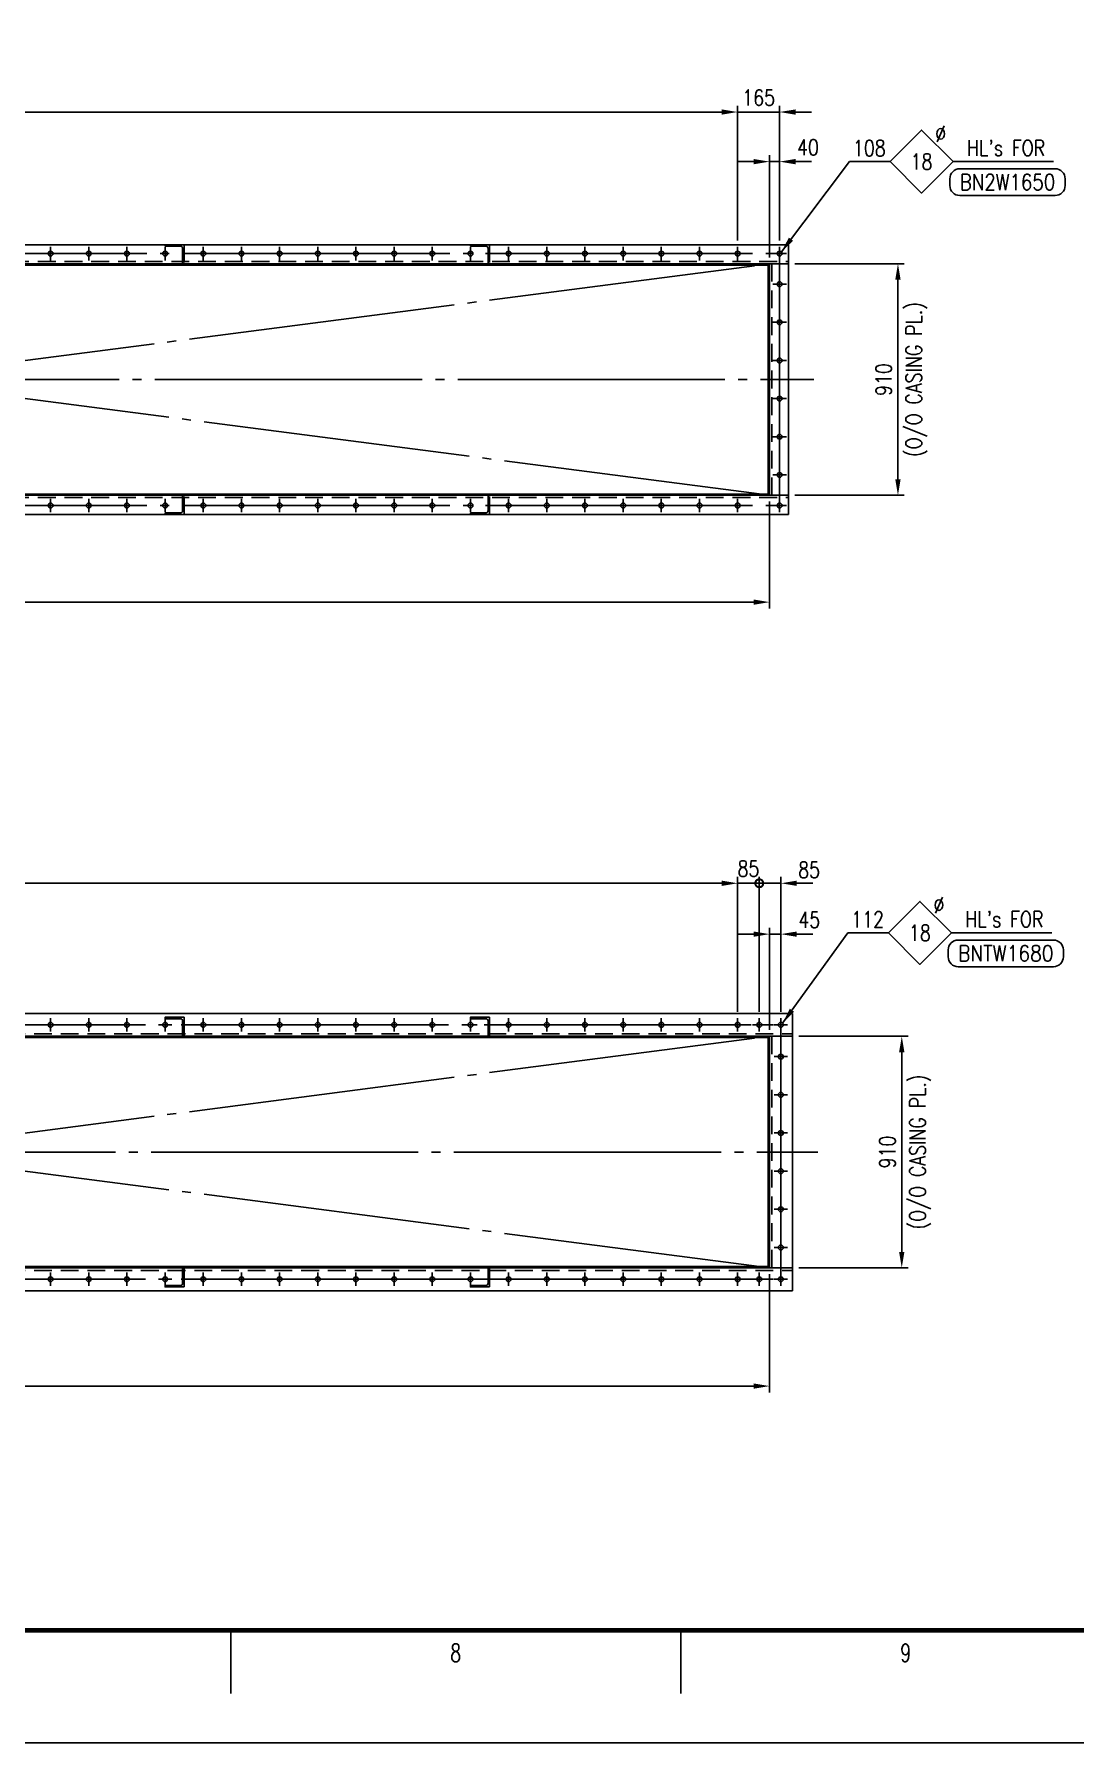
# Model space of a CAD drawing. Header units: millimetres. Extents: x 0 to 134087, y -49114 to 20834.
# Drawn here: x 125375 to 129465, y -48879 to -42163 of the extents above; entities that cross this region are included whole.
import ezdxf
from ezdxf.enums import TextEntityAlignment as Align

# ---------------------------------------------------------------- set-up
doc = ezdxf.new("R2010")
doc.units = ezdxf.units.MM
doc.header["$LTSCALE"] = 35
doc.linetypes.add('JNK-CENTER', pattern=[34, 30, -1.5, 1, -1.5])
doc.linetypes.add('JNK-HIDDEN', pattern=[3, 2, -1])
for name, color, linetype in [('CEN-R', 1, 'JNK-CENTER'), ('CON-G', 3, 'Continuous'), ('CON-W', 7, 'Continuous'), ('CON-Y', 2, 'Continuous'), ('Dim-W', 7, 'Continuous'), ('HID-Y', 2, 'JNK-HIDDEN'), ('STL-OBJT', 7, 'Continuous')]:
    doc.layers.add(name, color=color, linetype=linetype)
doc.styles.add('ROMANS', font='ROMANS.shx', dxfattribs={"width": 0.8})
doc.styles.add('SIMPLEX', font='simplex.shx', dxfattribs={"width": 0.8})
doc.dimstyles.new('DIM25', dxfattribs={"dimscale": 25, "dimtxt": 2.5, "dimasz": 2.5, "dimexe": 1, "dimexo": 1, "dimgap": 1, "dimtad": 1, "dimdec": 1, "dimdsep": 46, "dimtxsty": 'SIMPLEX', "dimcen": 0, "dimclrt": 2, "dimazin": 2, "dimtfac": 1, "dimtdec": 1, "dimtix": 1, "dimtmove": 2, "dimatfit": 0, "dimfxl": 0.18, "dimtolj": 1, "dimtzin": 0, "dimarcsym": 0})

# ---------------------------------------------------------------- blocks, each defined once
blk = doc.blocks.new('TITLE')
at = {"color": 7}
for p, q in [((523.41, 17.68), (523.41, 7.78)), ((594.15, 17.68), (594.15, 7.78)), ((841, 0), (0, 0))]:
    blk.add_line(p, q, dxfattribs=at)
at = {"color": 7, "const_width": 0.707}
blk.add_lwpolyline([(28.29, 17.68), (823.67, 17.68)], dxfattribs=at)
at = {"color": 7, "style": 'ROMANS', "width": 0.7}
for s, p in [('8', (558.78, 14.15)), ('9', (629.51, 14.15))]:
    blk.add_text(s, height=2.83, dxfattribs=at).set_placement(p, align=Align.MIDDLE)
blk = doc.blocks.new('A$C05B03637')
at = {"layer": 'HID-Y'}
for p, q in [((0, 75), (0, 0)), ((75, 75), (0, 75)), ((14.5, 69), (71, 69)), ((75, 73), (75, 75)), ((6, 4), (6, 60.5)), ((0, 0), (2, 0))]:
    blk.add_line(p, q, dxfattribs=at)
for centre, radius, start, end in [((14.5, 60.5), 8.5, 90, 180), ((71, 73), 4, 270, 0), ((2, 4), 4, 270, 0)]:
    blk.add_arc(centre, radius, start, end, dxfattribs=at)
blk = doc.blocks.new('*D3208')
at = {"layer": 'DEFPOINTS', "color": 0, "transparency": 16777216}
for p in [(121264.9, -43975.6), (128264.9, -43975.6), (121264.9, -44395.6)]:
    blk.add_point(p, dxfattribs=at)
at = {"layer": 'Dim-W', "color": 0, "lineweight": -2, "transparency": 16777216}
for p, q in [((121264.9, -44000.6), (121264.9, -44420.6)), ((128264.9, -44000.6), (128264.9, -44420.6)), ((128202.4, -44395.6), (121327.4, -44395.6))]:
    blk.add_line(p, q, dxfattribs=at)
at = {"layer": 'Dim-W', "color": 0, "transparency": 16777216}
for points in [[(121327.4, -44385.2), (121327.4, -44406), (121264.9, -44395.6)], [(128202.4, -44385.2), (128202.4, -44406), (128264.9, -44395.6)]]:
    blk.add_solid(points, dxfattribs=at)
at = {"layer": 'Dim-W', "color": 2, "transparency": 16777216, "char_height": 62.5, "attachment_point": 5, "style": 'SIMPLEX'}
for s, insert in [('\\A1;7000', (124764.9, -44339.3)), ('\\A1;(O/O CASING PL.)', (124764.9, -44468.2))]:
    blk.add_mtext(s, dxfattribs=dict(at, insert=insert))
blk = doc.blocks.new('BOLTHOLE')
at = {"layer": 'CON-W'}
blk.add_line((25.7, 0), (9.9, 0), dxfattribs=at)
blk.add_lwpolyline([(0, 0), (4.95, 4.95), (9.9, 0), (4.95, -4.95)], close=True, dxfattribs=at)
at = {"layer": 'CON-Y', "style": 'SIMPLEX', "width": 0.8}
for s, p in [('%%C', (8.81, 3.12)), ("HL's FOR", (24.37, 0.9))]:
    blk.add_text(s, height=2.5, dxfattribs=at).set_placement(p, align=Align.RIGHT)
blk.add_attdef('4', text='', height=2.5, dxfattribs=at).set_placement((-0.69, 0.87), align=Align.RIGHT)
blk.add_attdef('22', text='', height=2.5, dxfattribs=at).set_placement((4.95, 0), align=Align.MIDDLE_CENTER)
blk = doc.blocks.new('boltmark')
at = {"layer": 'CON-Y'}
blk.add_lwpolyline([(0, -4.2), (15, -4.2, 0.414214), (16.56, -2.64), (16.56, -1.56, 0.414214), (15, 0), (0, 0, 0.414214), (-1.56, -1.56), (-1.56, -2.64, 0.414214)], format="xyb", close=True, dxfattribs=at)
at = {"layer": 'CON-G', "style": 'SIMPLEX', "width": 0.802523}
blk.add_attdef('BN2W1650', text='', height=2.5, dxfattribs=at).set_placement((0, -3.35), (15, -3.35), align=Align.FIT)
blk = doc.blocks.new('*D3209')
at = {"layer": 'DEFPOINTS', "color": 0, "transparency": 16777216}
for p in [(128339.9, -43065.6), (128339.9, -43975.6), (128769.9, -43975.6)]:
    blk.add_point(p, dxfattribs=at)
at = {"layer": 'Dim-W', "color": 0, "lineweight": -2, "transparency": 16777216}
for p, q in [((128364.9, -43065.6), (128794.9, -43065.6)), ((128769.9, -43128.1), (128769.9, -43913.1)), ((128364.9, -43975.6), (128794.9, -43975.6))]:
    blk.add_line(p, q, dxfattribs=at)
at = {"layer": 'Dim-W', "color": 0, "transparency": 16777216}
for points in [[(128759.4, -43128.1), (128780.3, -43128.1), (128769.9, -43065.6)], [(128759.4, -43913.1), (128780.3, -43913.1), (128769.9, -43975.6)]]:
    blk.add_solid(points, dxfattribs=at)
at = {"layer": 'Dim-W', "color": 2, "transparency": 16777216, "char_height": 62.5, "attachment_point": 5, "rotation": 90, "style": 'SIMPLEX'}
for s, insert in [('\\A1;(O/O CASING PL.)', (128842.5, -43520.6)), ('\\A1;910', (128713.6, -43520.6))]:
    blk.add_mtext(s, dxfattribs=dict(at, insert=insert))
blk = doc.blocks.new('*D3213')
at = {"layer": 'DEFPOINTS', "color": 0, "transparency": 16777216}
for p in [(128304.9, -42664.1), (128304.9, -42999.1), (128264.9, -43065.6)]:
    blk.add_point(p, dxfattribs=at)
at = {"layer": 'Dim-W', "color": 0, "lineweight": -2, "transparency": 16777216}
for p, q in [((128264.9, -43040.6), (128264.9, -42639.1)), ((128304.9, -42974.1), (128304.9, -42639.1)), ((128202.4, -42664.1), (128139.9, -42664.1)), ((128264.9, -42664.1), (128304.9, -42664.1)), ((128367.4, -42664.1), (128429.9, -42664.1))]:
    blk.add_line(p, q, dxfattribs=at)
at = {"layer": 'Dim-W', "color": 0, "transparency": 16777216}
blk.add_solid([(128202.4, -42653.7), (128202.4, -42674.5), (128264.9, -42664.1)], dxfattribs=at)
at = {"layer": 'Dim-W', "color": 2, "transparency": 16777216, "insert": (128416.3, -42607.8), "char_height": 62.5, "attachment_point": 5, "style": 'SIMPLEX', "bg_fill": 3, "box_fill_scale": 1.1, "bg_fill_color": 256, "bg_fill_true_color": 13158600, "bg_fill_transparency": 0}
blk.add_mtext('\\A1;40', dxfattribs=at)
at = {"layer": 'Dim-W', "color": 0, "transparency": 16777216}
blk.add_solid([(128367.4, -42653.7), (128367.4, -42674.5), (128304.9, -42664.1)], dxfattribs=at)
blk = doc.blocks.new('*D3189')
at = {"layer": 'DEFPOINTS', "color": 0, "transparency": 16777216}
for p in [(128139.9, -42469.1), (128139.9, -42999.1), (128304.9, -42999.1)]:
    blk.add_point(p, dxfattribs=at)
at = {"layer": 'Dim-W', "color": 0, "lineweight": -2, "transparency": 16777216}
for p, q in [((128139.9, -42974.1), (128139.9, -42444.1)), ((128304.9, -42974.1), (128304.9, -42444.1)), ((128077.4, -42469.1), (128014.9, -42469.1)), ((128304.9, -42469.1), (128139.9, -42469.1)), ((128367.4, -42469.1), (128429.9, -42469.1))]:
    blk.add_line(p, q, dxfattribs=at)
at = {"layer": 'Dim-W', "color": 0, "transparency": 16777216}
for points in [[(128077.4, -42458.7), (128077.4, -42479.5), (128139.9, -42469.1)], [(128367.4, -42458.7), (128367.4, -42479.5), (128304.9, -42469.1)]]:
    blk.add_solid(points, dxfattribs=at)
at = {"layer": 'Dim-W', "color": 2, "transparency": 16777216, "insert": (128222.4, -42412.8), "char_height": 62.5, "attachment_point": 5, "style": 'SIMPLEX'}
blk.add_mtext('\\A1;165', dxfattribs=at)
blk = doc.blocks.new('*D3190')
at = {"layer": 'DEFPOINTS', "color": 0, "transparency": 16777216}
for p in [(128139.9, -42469.1), (121389.9, -42999.1), (128139.9, -42999.1)]:
    blk.add_point(p, dxfattribs=at)
at = {"layer": 'Dim-W', "color": 0, "lineweight": -2, "transparency": 16777216}
for p, q in [((121389.9, -42974.1), (121389.9, -42444.1)), ((128139.9, -42974.1), (128139.9, -42444.1)), ((121452.4, -42469.1), (128077.4, -42469.1))]:
    blk.add_line(p, q, dxfattribs=at)
at = {"layer": 'Dim-W', "color": 0, "transparency": 16777216}
for points in [[(121452.4, -42458.7), (121452.4, -42479.5), (121389.9, -42469.1)], [(128077.4, -42458.7), (128077.4, -42479.5), (128139.9, -42469.1)]]:
    blk.add_solid(points, dxfattribs=at)
at = {"layer": 'Dim-W', "color": 2, "transparency": 16777216, "insert": (124764.9, -42412.8), "char_height": 62.5, "attachment_point": 5, "style": 'SIMPLEX'}
blk.add_mtext('\\A1;45 @ 150 = 6750', dxfattribs=at)
blk = doc.blocks.new('*D3216')
at = {"layer": 'DEFPOINTS', "color": 0, "transparency": 16777216}
for p in [(128354.9, -46102.2), (128354.9, -47012.2), (128784.9, -47012.2)]:
    blk.add_point(p, dxfattribs=at)
at = {"layer": 'Dim-W', "color": 0, "lineweight": -2, "transparency": 16777216}
for p, q in [((128379.9, -46102.2), (128809.9, -46102.2)), ((128784.9, -46164.7), (128784.9, -46949.7)), ((128379.9, -47012.2), (128809.9, -47012.2))]:
    blk.add_line(p, q, dxfattribs=at)
at = {"layer": 'Dim-W', "color": 0, "transparency": 16777216}
for points in [[(128774.4, -46164.7), (128795.3, -46164.7), (128784.9, -46102.2)], [(128774.4, -46949.7), (128795.3, -46949.7), (128784.9, -47012.2)]]:
    blk.add_solid(points, dxfattribs=at)
at = {"layer": 'Dim-W', "color": 2, "transparency": 16777216, "char_height": 62.5, "attachment_point": 5, "rotation": 90, "style": 'SIMPLEX'}
for s, insert in [('\\A1;(O/O CASING PL.)', (128857.5, -46557.2)), ('\\A1;910', (128728.6, -46557.2))]:
    blk.add_mtext(s, dxfattribs=dict(at, insert=insert))
blk = doc.blocks.new('*D3218')
at = {"layer": 'DEFPOINTS', "color": 0, "transparency": 16777216}
for p in [(121264.9, -47012.2), (128264.9, -47012.2), (121264.9, -47477.2)]:
    blk.add_point(p, dxfattribs=at)
at = {"layer": 'Dim-W', "color": 0, "lineweight": -2, "transparency": 16777216}
for p, q in [((121264.9, -47037.2), (121264.9, -47502.2)), ((128264.9, -47037.2), (128264.9, -47502.2)), ((128202.4, -47477.2), (121327.4, -47477.2))]:
    blk.add_line(p, q, dxfattribs=at)
at = {"layer": 'Dim-W', "color": 0, "transparency": 16777216}
for points in [[(121327.4, -47466.8), (121327.4, -47487.6), (121264.9, -47477.2)], [(128202.4, -47466.8), (128202.4, -47487.6), (128264.9, -47477.2)]]:
    blk.add_solid(points, dxfattribs=at)
at = {"layer": 'Dim-W', "color": 2, "transparency": 16777216, "char_height": 62.5, "attachment_point": 5, "style": 'SIMPLEX'}
for s, insert in [('\\A1;7000', (124764.9, -47420.9)), ('\\A1;(O/O CASING PL.)', (124764.9, -47549.8))]:
    blk.add_mtext(s, dxfattribs=dict(at, insert=insert))
blk = doc.blocks.new('*D3205')
at = {"layer": 'DEFPOINTS', "color": 0, "transparency": 16777216}
for p in [(128309.9, -45700.7), (128309.9, -46030.7), (128264.9, -46102.2)]:
    blk.add_point(p, dxfattribs=at)
at = {"layer": 'Dim-W', "color": 0, "lineweight": -2, "transparency": 16777216}
for p, q in [((128202.4, -45700.7), (128139.9, -45700.7)), ((128264.9, -46077.2), (128264.9, -45675.7)), ((128264.9, -45700.7), (128309.9, -45700.7)), ((128309.9, -46005.7), (128309.9, -45675.7)), ((128372.4, -45700.7), (128434.9, -45700.7))]:
    blk.add_line(p, q, dxfattribs=at)
at = {"layer": 'Dim-W', "color": 0, "transparency": 16777216}
blk.add_solid([(128202.4, -45690.3), (128202.4, -45711.1), (128264.9, -45700.7)], dxfattribs=at)
at = {"layer": 'Dim-W', "color": 2, "transparency": 16777216, "insert": (128421.4, -45644.4), "char_height": 62.5, "attachment_point": 5, "style": 'SIMPLEX', "bg_fill": 3, "box_fill_scale": 1.1, "bg_fill_color": 256, "bg_fill_true_color": 13158600, "bg_fill_transparency": 0}
blk.add_mtext('\\A1;45', dxfattribs=at)
at = {"layer": 'Dim-W', "color": 0, "transparency": 16777216}
blk.add_solid([(128372.4, -45690.3), (128372.4, -45711.1), (128309.9, -45700.7)], dxfattribs=at)
blk = doc.blocks.new('*D3154')
at = {"layer": 'DEFPOINTS', "color": 0, "transparency": 16777216}
for p in [(128139.9, -45500.7), (121389.9, -46030.7), (128139.9, -46030.7)]:
    blk.add_point(p, dxfattribs=at)
at = {"layer": 'Dim-W', "color": 0, "lineweight": -2, "transparency": 16777216}
for p, q in [((121389.9, -46005.7), (121389.9, -45475.7)), ((121452.4, -45500.7), (128077.4, -45500.7)), ((128139.9, -46005.7), (128139.9, -45475.7))]:
    blk.add_line(p, q, dxfattribs=at)
at = {"layer": 'Dim-W', "color": 0, "transparency": 16777216}
for points in [[(121452.4, -45490.3), (121452.4, -45511.1), (121389.9, -45500.7)], [(128077.4, -45490.3), (128077.4, -45511.1), (128139.9, -45500.7)]]:
    blk.add_solid(points, dxfattribs=at)
at = {"layer": 'Dim-W', "color": 2, "transparency": 16777216, "insert": (124764.9, -45444.4), "char_height": 62.5, "attachment_point": 5, "style": 'SIMPLEX'}
blk.add_mtext('\\A1; 45 @ 150 = 6750', dxfattribs=at)
blk = doc.blocks.new('_DotSmall')
at = {"color": 0, "linetype": 'ByBlock', "const_width": 0.5}
blk.add_lwpolyline([(-0.0625, 0, 1), (0.0625, 0, 1)], format="xyb", close=True, dxfattribs=at)
blk = doc.blocks.new('*D3155')
at = {"layer": 'DEFPOINTS', "color": 0, "transparency": 16777216}
for p in [(128139.9, -45500.7), (128224.9, -45500.7), (128224.9, -46030.7)]:
    blk.add_point(p, dxfattribs=at)
at = {"layer": 'Dim-W', "color": 0, "lineweight": -2, "transparency": 16777216}
for p, q in [((128139.9, -45500.7), (128224.9, -45500.7)), ((128224.9, -46005.7), (128224.9, -45475.7))]:
    blk.add_line(p, q, dxfattribs=at)
at = {"layer": 'Dim-W', "color": 0, "lineweight": -2, "transparency": 16777216, "xscale": 62.5, "yscale": 62.5, "zscale": 62.5}
blk.add_blockref('_DotSmall', (128224.9, -45500.7), dxfattribs=at)
at = {"layer": 'Dim-W', "color": 2, "transparency": 16777216, "insert": (128182.4, -45443.3), "char_height": 62.5, "attachment_point": 5, "style": 'SIMPLEX'}
blk.add_mtext('\\A1;85', dxfattribs=at)
blk = doc.blocks.new('_None')
blk = doc.blocks.new('*D3156')
at = {"layer": 'DEFPOINTS', "color": 0, "transparency": 16777216}
for p in [(128309.9, -45500.7), (128224.9, -46030.7), (128309.9, -46030.7)]:
    blk.add_point(p, dxfattribs=at)
at = {"layer": 'Dim-W', "color": 0, "lineweight": -2, "transparency": 16777216}
for p, q in [((128224.9, -45500.7), (128162.4, -45500.7)), ((128224.9, -46005.7), (128224.9, -45475.7)), ((128224.9, -45500.7), (128309.9, -45500.7)), ((128309.9, -46005.7), (128309.9, -45475.7)), ((128372.4, -45500.7), (128434.9, -45500.7))]:
    blk.add_line(p, q, dxfattribs=at)
at = {"layer": 'Dim-W', "color": 0, "lineweight": -2, "transparency": 16777216, "xscale": 62.5, "yscale": 62.5, "zscale": 62.5}
blk.add_blockref('_DotSmall', (128224.9, -45500.7), dxfattribs=at)
at = {"layer": 'Dim-W', "color": 2, "transparency": 16777216, "insert": (128420.7, -45448), "char_height": 62.5, "attachment_point": 5, "style": 'SIMPLEX', "bg_fill": 3, "box_fill_scale": 1.1, "bg_fill_color": 256, "bg_fill_true_color": 13158600, "bg_fill_transparency": 0}
blk.add_mtext('\\A1;85', dxfattribs=at)
at = {"layer": 'Dim-W', "color": 0, "transparency": 16777216}
blk.add_solid([(128372.4, -45490.3), (128372.4, -45511.1), (128309.9, -45500.7)], dxfattribs=at)

msp = doc.modelspace()

# ---------------------------------------------------------------- linework, layer by layer
at = {"layer": 'CEN-R'}
for p, q in [((121198.3544, -43025.5671), (128331.3544, -43025.5671)), ((125439.8544, -42999.0671), (125439.8544, -43052.0671)), ((125589.8544, -42999.0671), (125589.8544, -43052.0671)), ((125739.8544, -42999.0671), (125739.8544, -43052.0671)), ((125889.8544, -42999.0671), (125889.8544, -43052.0671)), ((126039.8544, -42999.0671), (126039.8544, -43052.0671)), ((126189.8544, -42999.0671), (126189.8544, -43052.0671)), ((126339.8544, -42999.0671), (126339.8544, -43052.0671)), ((126489.8544, -42999.0671), (126489.8544, -43052.0671)), ((126639.8544, -42999.0671), (126639.8544, -43052.0671)), ((126789.8544, -42999.0671), (126789.8544, -43052.0671)), ((126939.8544, -42999.0671), (126939.8544, -43052.0671)), ((127089.8544, -42999.0671), (127089.8544, -43052.0671)), ((127239.8544, -42999.0671), (127239.8544, -43052.0671)), ((127389.8544, -42999.0671), (127389.8544, -43052.0671)), ((127539.8544, -42999.0671), (127539.8544, -43052.0671)), ((127689.8544, -42999.0671), (127689.8544, -43052.0671)), ((127839.8544, -42999.0671), (127839.8544, -43052.0671)), ((127989.8544, -42999.0671), (127989.8544, -43052.0671)), ((128133.3544, -43025.5671), (128186.3544, -43025.5671)), ((128139.8544, -42999.0671), (128139.8544, -43052.0671)), ((128331.3544, -43025.5671), (128278.3544, -43025.5671)), ((128304.8544, -43052.0671), (128304.8544, -42999.0671)), ((128304.8544, -42999.0671), (128304.8544, -44042.0671)), ((128264.8544, -43975.5671), (121264.8544, -43065.5671)), ((121264.8544, -43975.5671), (128264.8544, -43065.5671)), ((128304.8544, -43119.0671), (128304.8544, -43172.0671)), ((128278.3544, -43145.5671), (128331.3544, -43145.5671)), ((128278.3544, -43295.5671), (128331.3544, -43295.5671)), ((128304.8544, -43269.0671), (128304.8544, -43322.0671)), ((128278.3544, -43445.5671), (128331.3544, -43445.5671)), ((128304.8544, -43419.0671), (128304.8544, -43472.0671)), ((121089.8544, -43520.5671), (128439.8544, -43520.5671)), ((128278.3544, -43595.5671), (128331.3544, -43595.5671)), ((128304.8544, -43772.0671), (128304.8544, -43719.0671)), ((128278.3544, -43745.5671), (128331.3544, -43745.5671)), ((128278.3544, -43895.5671), (128331.3544, -43895.5671)), ((128304.8544, -43922.0671), (128304.8544, -43869.0671)), ((128304.8544, -43904.0671), (128304.8544, -43957.0671)), ((125439.8544, -44042.0671), (125439.8544, -43989.0671)), ((125589.8544, -44042.0671), (125589.8544, -43989.0671)), ((125739.8544, -44042.0671), (125739.8544, -43989.0671)), ((125889.8544, -44042.0671), (125889.8544, -43989.0671)), ((126039.8544, -44042.0671), (126039.8544, -43989.0671)), ((126189.8544, -44042.0671), (126189.8544, -43989.0671)), ((126339.8544, -44042.0671), (126339.8544, -43989.0671)), ((126489.8544, -44042.0671), (126489.8544, -43989.0671)), ((126639.8544, -44042.0671), (126639.8544, -43989.0671)), ((126789.8544, -44042.0671), (126789.8544, -43989.0671)), ((126939.8544, -44042.0671), (126939.8544, -43989.0671)), ((127089.8544, -44042.0671), (127089.8544, -43989.0671)), ((127239.8544, -44042.0671), (127239.8544, -43989.0671)), ((127389.8544, -44042.0671), (127389.8544, -43989.0671)), ((127539.8544, -44042.0671), (127539.8544, -43989.0671)), ((127689.8544, -44042.0671), (127689.8544, -43989.0671)), ((127839.8544, -44042.0671), (127839.8544, -43989.0671)), ((127989.8544, -44042.0671), (127989.8544, -43989.0671)), ((128139.8544, -44042.0671), (128139.8544, -43989.0671)), ((128304.8544, -43989.0671), (128304.8544, -44042.0671)), ((121198.3544, -44015.5671), (128331.3544, -44015.5671)), ((128133.3544, -44015.5671), (128186.3544, -44015.5671)), ((128331.3544, -44015.5671), (128278.3544, -44015.5671)), ((121193.3544, -46057.1789), (128336.3544, -46057.1789)), ((125413.3544, -46057.1789), (125466.3544, -46057.1789)), ((125439.8544, -46030.6789), (125439.8544, -46083.6789)), ((125563.3544, -46057.1789), (125616.3544, -46057.1789)), ((125589.8544, -46030.6789), (125589.8544, -46083.6789)), ((125713.3544, -46057.1789), (125766.3544, -46057.1789)), ((125739.8544, -46030.6789), (125739.8544, -46083.6789)), ((125863.3544, -46057.1789), (125916.3544, -46057.1789)), ((125889.8544, -46030.6789), (125889.8544, -46083.6789)), ((126013.3544, -46057.1789), (126066.3544, -46057.1789)), ((126039.8544, -46030.6789), (126039.8544, -46083.6789)), ((126163.3544, -46057.1789), (126216.3544, -46057.1789)), ((126189.8544, -46030.6789), (126189.8544, -46083.6789)), ((126313.3544, -46057.1789), (126366.3544, -46057.1789)), ((126339.8544, -46030.6789), (126339.8544, -46083.6789)), ((126463.3544, -46057.1789), (126516.3544, -46057.1789)), ((126489.8544, -46030.6789), (126489.8544, -46083.6789)), ((126613.3544, -46057.1789), (126666.3544, -46057.1789)), ((126639.8544, -46030.6789), (126639.8544, -46083.6789)), ((126763.3544, -46057.1789), (126816.3544, -46057.1789)), ((126789.8544, -46030.6789), (126789.8544, -46083.6789)), ((126913.3544, -46057.1789), (126966.3544, -46057.1789)), ((126939.8544, -46030.6789), (126939.8544, -46083.6789)), ((127063.3544, -46057.1789), (127116.3544, -46057.1789)), ((127089.8544, -46030.6789), (127089.8544, -46083.6789)), ((127213.3544, -46057.1789), (127266.3544, -46057.1789)), ((127239.8544, -46030.6789), (127239.8544, -46083.6789)), ((127363.3544, -46057.1789), (127416.3544, -46057.1789)), ((127389.8544, -46030.6789), (127389.8544, -46083.6789)), ((127513.3544, -46057.1789), (127566.3544, -46057.1789)), ((127539.8544, -46030.6789), (127539.8544, -46083.6789)), ((127663.3544, -46057.1789), (127716.3544, -46057.1789)), ((127689.8544, -46030.6789), (127689.8544, -46083.6789)), ((127813.3544, -46057.1789), (127866.3544, -46057.1789)), ((127839.8544, -46030.6789), (127839.8544, -46083.6789)), ((127963.3544, -46057.1789), (128016.3544, -46057.1789)), ((127989.8544, -46030.6789), (127989.8544, -46083.6789)), ((128113.3544, -46057.1789), (128166.3544, -46057.1789)), ((128139.8544, -46030.6789), (128139.8544, -46083.6789)), ((128336.3544, -46057.1789), (128283.3544, -46057.1789)), ((128309.8544, -46083.6789), (128309.8544, -46030.6789)), ((128309.8544, -46030.6789), (128309.8544, -47083.6789)), ((128264.8544, -47012.1789), (121264.8544, -46102.1789)), ((121264.8544, -47012.1789), (128264.8544, -46102.1789)), ((128309.8544, -46130.6789), (128309.8544, -46183.6789)), ((128309.8544, -46130.6789), (128309.8544, -46183.6789)), ((128336.3544, -46182.1789), (128283.3544, -46182.1789)), ((128336.3544, -46332.1789), (128283.3544, -46332.1789)), ((128336.3544, -46482.1789), (128283.3544, -46482.1789)), ((121074.8544, -46557.1789), (128454.8544, -46557.1789)), ((128336.3544, -46632.1789), (128283.3544, -46632.1789)), ((128336.3544, -46782.1789), (128283.3544, -46782.1789)), ((128336.3544, -46932.1789), (128283.3544, -46932.1789)), ((128309.8544, -46930.6789), (128309.8544, -46983.6789)), ((128309.8544, -46930.6789), (128309.8544, -46983.6789)), ((121193.3544, -47057.1789), (128336.3544, -47057.1789)), ((125413.3544, -47057.1789), (125466.3544, -47057.1789)), ((125439.8544, -47083.6789), (125439.8544, -47030.6789)), ((125563.3544, -47057.1789), (125616.3544, -47057.1789)), ((125589.8544, -47083.6789), (125589.8544, -47030.6789)), ((125713.3544, -47057.1789), (125766.3544, -47057.1789)), ((125739.8544, -47083.6789), (125739.8544, -47030.6789)), ((125863.3544, -47057.1789), (125916.3544, -47057.1789)), ((125889.8544, -47083.6789), (125889.8544, -47030.6789)), ((126013.3544, -47057.1789), (126066.3544, -47057.1789)), ((126039.8544, -47083.6789), (126039.8544, -47030.6789)), ((126163.3544, -47057.1789), (126216.3544, -47057.1789)), ((126189.8544, -47083.6789), (126189.8544, -47030.6789)), ((126313.3544, -47057.1789), (126366.3544, -47057.1789)), ((126339.8544, -47083.6789), (126339.8544, -47030.6789)), ((126463.3544, -47057.1789), (128266.3544, -47057.1789)), ((126489.8544, -47083.6789), (126489.8544, -47030.6789)), ((126613.3544, -47057.1789), (126666.3544, -47057.1789)), ((126639.8544, -47083.6789), (126639.8544, -47030.6789)), ((126763.3544, -47057.1789), (126816.3544, -47057.1789)), ((126789.8544, -47083.6789), (126789.8544, -47030.6789)), ((126913.3544, -47057.1789), (126966.3544, -47057.1789)), ((126939.8544, -47083.6789), (126939.8544, -47030.6789)), ((127063.3544, -47057.1789), (127116.3544, -47057.1789)), ((127089.8544, -47083.6789), (127089.8544, -47030.6789)), ((127213.3544, -47057.1789), (127266.3544, -47057.1789)), ((127239.8544, -47083.6789), (127239.8544, -47030.6789)), ((127363.3544, -47057.1789), (127416.3544, -47057.1789)), ((127389.8544, -47083.6789), (127389.8544, -47030.6789)), ((127513.3544, -47057.1789), (127566.3544, -47057.1789)), ((127539.8544, -47083.6789), (127539.8544, -47030.6789)), ((127663.3544, -47057.1789), (127716.3544, -47057.1789)), ((127689.8544, -47083.6789), (127689.8544, -47030.6789)), ((127813.3544, -47057.1789), (127866.3544, -47057.1789)), ((127839.8544, -47083.6789), (127839.8544, -47030.6789)), ((127963.3544, -47057.1789), (128016.3544, -47057.1789)), ((127989.8544, -47083.6789), (127989.8544, -47030.6789)), ((128113.3544, -47057.1789), (128166.3544, -47057.1789)), ((128113.3544, -47057.1789), (128166.3544, -47057.1789)), ((128139.8544, -47083.6789), (128139.8544, -47030.6789)), ((128198.3544, -47057.1789), (128251.3544, -47057.1789)), ((128198.3544, -47057.1789), (128251.3544, -47057.1789)), ((128213.3544, -47057.1789), (128266.3544, -47057.1789)), ((128224.8544, -47083.6789), (128224.8544, -47030.6789)), ((128336.3544, -47057.1789), (128283.3544, -47057.1789)), ((128309.8544, -47030.6789), (128309.8544, -47083.6789))]:
    msp.add_line(p, q, dxfattribs=at)
at = {"layer": 'CON-G'}
for p, q in [((121189.8544, -42990.5671), (128339.8544, -42990.5671)), ((128339.8544, -42990.5671), (128339.8544, -44050.5671)), ((121189.8544, -43065.5671), (128339.8544, -43065.5671)), ((121269.8544, -43070.5671), (128259.8544, -43070.5671)), ((128259.8544, -43065.5671), (128259.8544, -43975.5671)), ((128264.8544, -43065.5671), (128264.8544, -43975.5671)), ((121189.8544, -43975.5671), (128339.8544, -43975.5671)), ((121269.8544, -43970.5671), (128259.8544, -43970.5671)), ((121189.8544, -44050.5671), (128339.8544, -44050.5671)), ((121174.8544, -46012.1789), (128354.8544, -46012.1789)), ((128354.8544, -46012.1789), (128354.8544, -47102.1789)), ((121174.8544, -46102.1789), (128354.8544, -46102.1789)), ((121269.8544, -46107.1789), (128259.8544, -46107.1789)), ((128259.8544, -46102.1789), (128259.8544, -47012.1789)), ((128264.8544, -46102.1789), (128264.8544, -47012.1789)), ((121174.8544, -47012.1789), (128354.8544, -47012.1789)), ((121269.8544, -47007.1789), (128259.8544, -47007.1789)), ((121174.8544, -47102.1789), (128354.8544, -47102.1789))]:
    msp.add_line(p, q, dxfattribs=at)
for points in [[(125964.8544, -46027.1789), (125964.8544, -46102.1789), (125962.8544, -46102.1789, -0.414213562), (125958.8544, -46098.1789), (125958.8544, -46041.6789, 0.414213562), (125950.3544, -46033.1789), (125893.8544, -46033.1789, -0.414213562), (125889.8544, -46029.1789), (125889.8544, -46027.1789)], [(127164.8544, -46027.1789), (127164.8544, -46102.1789), (127162.8544, -46102.1789, -0.414213562), (127158.8544, -46098.1789), (127158.8544, -46041.6789, 0.414213562), (127150.3544, -46033.1789), (127093.8544, -46033.1789, -0.414213562), (127089.8544, -46029.1789), (127089.8544, -46027.1789)], [(125964.8544, -47087.1789), (125964.8544, -47012.1789), (125962.8544, -47012.1789, 0.414213562), (125958.8544, -47016.1789), (125958.8544, -47072.6789, -0.414213562), (125950.3544, -47081.1789), (125893.8544, -47081.1789, 0.414213562), (125889.8544, -47085.1789), (125889.8544, -47087.1789)], [(127164.8544, -47087.1789), (127164.8544, -47012.1789), (127162.8544, -47012.1789, 0.414213562), (127158.8544, -47016.1789), (127158.8544, -47072.6789, -0.414213562), (127150.3544, -47081.1789), (127093.8544, -47081.1789, 0.414213562), (127089.8544, -47085.1789), (127089.8544, -47087.1789)]]:
    msp.add_lwpolyline(points, format="xyb", close=True, dxfattribs=at)
for centre in [(125439.8544, -43025.5671), (125589.8544, -43025.5671), (125739.8544, -43025.5671), (125889.8544, -43025.5671), (126039.8544, -43025.5671), (126189.8544, -43025.5671), (126339.8544, -43025.5671), (126489.8544, -43025.5671), (126639.8544, -43025.5671), (126789.8544, -43025.5671), (126939.8544, -43025.5671), (127089.8544, -43025.5671), (127239.8544, -43025.5671), (127389.8544, -43025.5671), (127539.8544, -43025.5671), (127689.8544, -43025.5671), (127839.8544, -43025.5671), (127989.8544, -43025.5671), (128139.8544, -43025.5671), (128304.8544, -43025.5671), (128304.8544, -43145.5671), (128304.8544, -43295.5671), (128304.8544, -43445.5671), (128304.8544, -43595.5671), (128304.8544, -43745.5671), (128304.8544, -43895.5671), (125439.8544, -44015.5671), (125589.8544, -44015.5671), (125739.8544, -44015.5671), (125889.8544, -44015.5671), (126039.8544, -44015.5671), (126189.8544, -44015.5671), (126339.8544, -44015.5671), (126489.8544, -44015.5671), (126639.8544, -44015.5671), (126789.8544, -44015.5671), (126939.8544, -44015.5671), (127089.8544, -44015.5671), (127239.8544, -44015.5671), (127389.8544, -44015.5671), (127539.8544, -44015.5671), (127689.8544, -44015.5671), (127839.8544, -44015.5671), (127989.8544, -44015.5671), (128139.8544, -44015.5671), (128304.8544, -44015.5671), (125439.8544, -46057.1789), (125589.8544, -46057.1789), (125739.8544, -46057.1789), (125889.8544, -46057.1789), (126039.8544, -46057.1789), (126189.8544, -46057.1789), (126339.8544, -46057.1789), (126489.8544, -46057.1789), (126639.8544, -46057.1789), (126789.8544, -46057.1789), (126939.8544, -46057.1789), (127089.8544, -46057.1789), (127239.8544, -46057.1789), (127389.8544, -46057.1789), (127539.8544, -46057.1789), (127689.8544, -46057.1789), (127839.8544, -46057.1789), (127989.8544, -46057.1789), (128139.8544, -46057.1789), (128309.8544, -46057.1789), (128309.8544, -46182.1789), (128309.8544, -46332.1789), (128309.8544, -46482.1789), (128309.8544, -46632.1789), (128309.8544, -46782.1789), (128309.8544, -46932.1789), (125439.8544, -47057.1789), (125589.8544, -47057.1789), (125739.8544, -47057.1789), (125889.8544, -47057.1789), (126039.8544, -47057.1789), (126189.8544, -47057.1789), (126339.8544, -47057.1789), (126489.8544, -47057.1789), (126639.8544, -47057.1789), (126789.8544, -47057.1789), (126939.8544, -47057.1789), (127089.8544, -47057.1789), (127239.8544, -47057.1789), (127389.8544, -47057.1789), (127539.8544, -47057.1789), (127689.8544, -47057.1789), (127839.8544, -47057.1789), (127989.8544, -47057.1789), (128139.8544, -47057.1789), (128224.8544, -47057.1789), (128309.8544, -47057.1789)]:
    msp.add_circle(centre, 9.5, dxfattribs=at)
at = {"layer": 'HID-Y'}
for p, q in [((121189.8544, -43056.5671), (128339.8544, -43056.5671)), ((128273.8544, -43065.5671), (128273.8544, -43975.5671)), ((121189.8544, -43984.5671), (128339.8544, -43984.5671)), ((121174.8544, -46092.1789), (128354.8544, -46092.1789)), ((128274.8544, -46102.1789), (128274.8544, -47012.1789)), ((121174.8544, -47022.1789), (128354.8544, -47022.1789))]:
    msp.add_line(p, q, dxfattribs=at)
at = {"layer": 'STL-OBJT'}
for p, q in [((128579.1755, -42664.0671), (128738.9246, -42664.0671)), ((128572.5021, -45695.6789), (128732.2512, -45695.6789))]:
    msp.add_line(p, q, dxfattribs=at)

# ---------------------------------------------------------------- block references
at = {"linetype": 'ByBlock', "xscale": 24.99999999749996, "yscale": 24.99999999749996, "zscale": 24.99999999749996}
msp.add_blockref('TITLE', (113062.4846, -48879.4503), dxfattribs=at)
at = {"layer": 'CON-Y', "xscale": 25, "yscale": 25, "zscale": 25}
msp.add_blockref('boltmark', (129012.8258, -42692.1542), dxfattribs=at).add_auto_attribs({'BN2W1650': 'BN2W1650'})
at = {"layer": 'CON-Y'}
ref = msp.add_blockref('boltmark', (129006.1525, -45723.766), dxfattribs=dict(at, xscale=25, yscale=25, zscale=25))
ref.add_attrib('BN2W1650', 'BNTW1680', dxfattribs={"layer": 'CON-G', "height": 62.5, "style": 'SIMPLEX', "width": 0.812878}).set_placement((129006.1525, -45807.5077), (129381.141, -45807.5077), align=Align.FIT)
at = {"layer": 'Dim-W', "xscale": -1}
for p in [(125964.8543, -43065.567), (127164.8543, -43065.567)]:
    msp.add_blockref('A$C05B03637', p, dxfattribs=at)
at = {"layer": 'Dim-W', "rotation": 180}
for p in [(125964.8543, -43975.5671), (127164.8543, -43975.5671)]:
    msp.add_blockref('A$C05B03637', p, dxfattribs=at)
at = {"layer": 'STL-OBJT', "xscale": 25, "yscale": 25, "zscale": 25}
for p, values in [((128738.9246, -42664.0671), {'4': '108', '22': '18'}), ((128732.2512, -45695.6789), {'4': '112', '22': '18'})]:
    msp.add_blockref('BOLTHOLE', p, dxfattribs=at).add_auto_attribs(values)

# ---------------------------------------------------------------- dimensions: what is measured, and where the dimension line sits
at = {"layer": 'Dim-W'}
for base, p1, p2, angle, picture, middle in [((128769.8544, -43975.5671), (128339.8544, -43065.5671), (128339.8544, -43975.5671), 270, '*D3209', (128769.8544, -43520.5671)), ((121264.8544, -44395.5671), (128264.8544, -43975.5671), (121264.8544, -43975.5671), 180, '*D3208', (124764.8544, -44395.5671)), ((128784.8544, -47012.1789), (128354.8544, -46102.1789), (128354.8544, -47012.1789), 270, '*D3216', (128784.8544, -46557.1789)), ((121264.8544, -47477.1789), (128264.8544, -47012.1789), (121264.8544, -47012.1789), 180, '*D3218', (124764.8544, -47477.1789))]:
    dim = msp.add_linear_dim(base=base, p1=p1, p2=p2, angle=angle, text='<>\\X(O/O CASING PL.)', dimstyle='DIM25', dxfattribs=at)
    dim.commit()
    dim.dimension.update_dxf_attribs({"geometry": picture, "text_midpoint": middle})

# ---------------------------------------------------------------- next in the draw order: dimensions: what is measured, and where the dimension line sits
for base, p1, p2, picture, middle in [((128304.8544, -42664.0671), (128264.8544, -43065.5671), (128304.8544, -42999.0671), '*D3213', (128416.32, -42607.8171)), ((128309.8544, -45700.6789), (128264.8544, -46102.1789), (128309.8544, -46030.6789), '*D3205', (128421.3661, -45644.4289))]:
    dim = msp.add_linear_dim(base=base, p1=p1, p2=p2, dimstyle='DIM25', override={"dimtfill": 1}, dxfattribs=at)
    dim.commit()
    dim.dimension.update_dxf_attribs({"geometry": picture, "text_midpoint": middle, "dimtype": 160})

# ---------------------------------------------------------------- next in the draw order: linework, layer by layer
at = {"layer": 'CEN-R'}
for p, q in [((128198.3544, -46057.1789), (128251.3544, -46057.1789)), ((128224.8544, -46030.6789), (128224.8544, -46083.6789))]:
    msp.add_line(p, q, dxfattribs=at)
at = {"layer": 'CON-G'}
msp.add_circle((128224.8544, -46057.1789), 9.5, dxfattribs=at)

# ---------------------------------------------------------------- next in the draw order: dimensions: what is measured, and where the dimension line sits
at = {"layer": 'Dim-W'}
for base, p1, p2, text, picture, middle in [((128139.8544, -42469.0671), (121389.8544, -42999.0671), (128139.8544, -42999.0671), '45 @ 150 = <>', '*D3190', (124764.8544, -42412.8171)), ((128139.8544, -45500.6789), (121389.8544, -46030.6789), (128139.8544, -46030.6789), ' 45 @ 150 = <>', '*D3154', (124764.8544, -45444.4289))]:
    dim = msp.add_linear_dim(base=base, p1=p1, p2=p2, text=text, dimstyle='DIM25', dxfattribs=at)
    dim.commit()
    dim.dimension.update_dxf_attribs({"geometry": picture, "text_midpoint": middle})
dim = msp.add_linear_dim(base=(128139.8544, -42469.0671), p1=(128304.8544, -42999.0671), p2=(128139.8544, -42999.0671), angle=180, dimstyle='DIM25', dxfattribs=at)
dim.commit()
dim.dimension.update_dxf_attribs({"geometry": '*D3189', "text_midpoint": (128222.3544, -42412.8171)})
dim = msp.add_linear_dim(base=(128224.8544, -45500.6789), p1=(128139.8544, -45500.6789), p2=(128224.8544, -46030.6789), dimstyle='DIM25', override={"dimblk1": 'None', "dimblk2": 'DotSmall', "dimsah": 1, "dimtix": 0}, dxfattribs=at)
dim.commit()
dim.dimension.update_dxf_attribs({"geometry": '*D3155', "text_midpoint": (128182.3544, -45443.2681), "dimtype": 160})

# ---------------------------------------------------------------- next in the draw order: leaders
for points in [[(128311.7286, -43019.01), (128579.1755, -42664.0671)], [(128316.7286, -46050.6218), (128572.5021, -45695.6789)]]:
    msp.add_leader(points, dimstyle='DIM25', override={"dimgap": 1, "dimtad": 0, "dimdec": 0, "dimtdec": 0, "dimtix": 0, "dimatfit": 2, "dimtfill": 1}, dxfattribs=at)

# ---------------------------------------------------------------- next in the draw order: dimensions: what is measured, and where the dimension line sits
dim = msp.add_linear_dim(base=(128309.8544, -45500.6789), p1=(128224.8544, -46030.6789), p2=(128309.8544, -46030.6789), dimstyle='DIM25', override={"dimblk1": 'DotSmall', "dimsah": 1, "dimtix": 0, "dimtfill": 1}, dxfattribs=at)
dim.commit()
dim.dimension.update_dxf_attribs({"geometry": '*D3156', "text_midpoint": (128420.6767, -45447.9864), "dimtype": 160})

doc.saveas('drawing.dxf')
